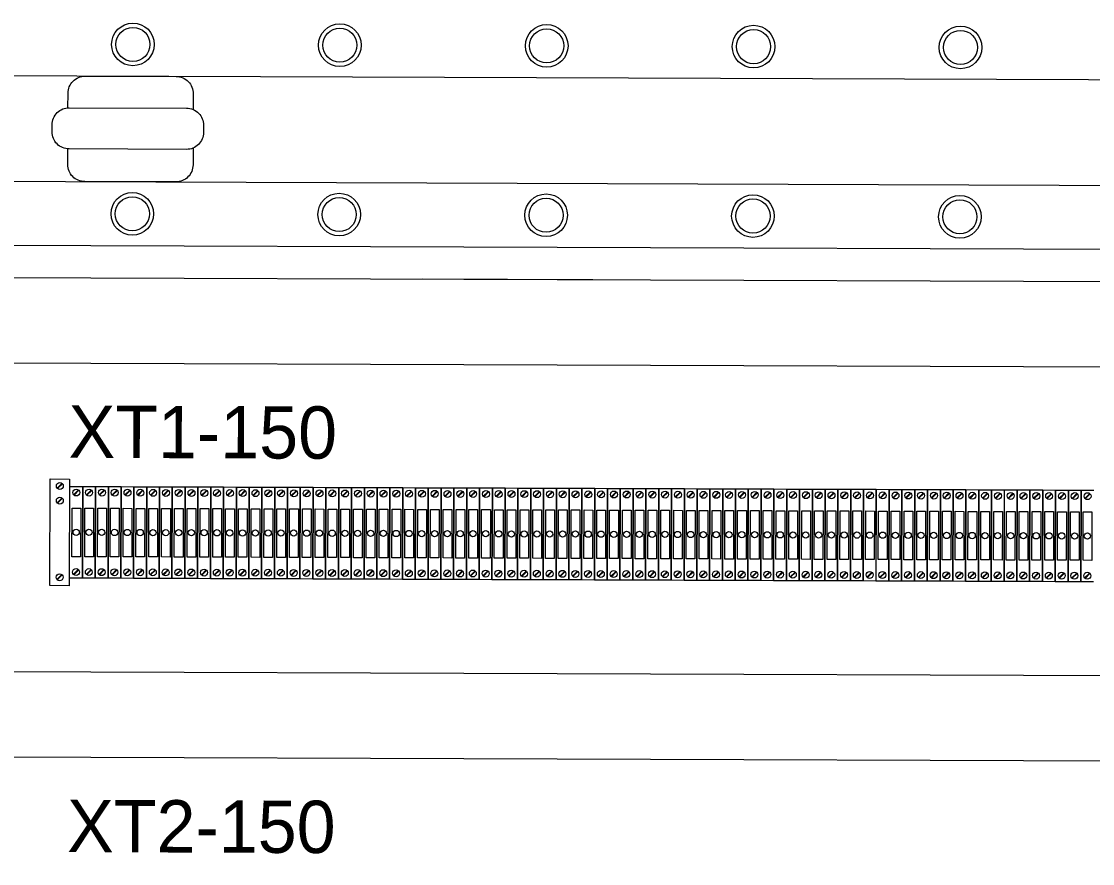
# Model space of a CAD drawing. Header units: millimetres. Extents: x 32721 to 103787, y 57624 to 127312.
# Drawn here: x 37830.2 to 38084, y 64947.2 to 65146.8 of the extents above; entities that cross this region are included whole.
import ezdxf

# ---------------------------------------------------------------- set-up
doc = ezdxf.new("R2010")
doc.units = ezdxf.units.MM
doc.header["$LTSCALE"] = 10
doc.layers.add('1轮廓实线层', color=7, linetype='Continuous', lineweight=18)
doc.layers.add('6文字层', color=3, linetype='Continuous', lineweight=18)
doc.styles.add('样式 1', font='SIMYOU.TTF', dxfattribs={"width": 0.75})

msp = doc.modelspace()

# ---------------------------------------------------------------- linework, layer by layer
at = {"layer": '1轮廓实线层'}
for p, q in [((37769.26, 65093.91), (38438.42, 65091.49)), ((37794.65, 65086.17), (38412.98, 65083.94)), ((37965.64, 65085.56), (37925.21, 65085.7)), ((37814.79, 65065.88), (38392.69, 65063.8)), ((38392.43, 64990.57), (37814.53, 64992.66)), ((38392.36, 64970.36), (37814.45, 64972.44))]:
    msp.add_line(p, q, dxfattribs=at)
at = {"layer": '1轮廓实线层', "lineweight": 13}
for p, q in [((37836.96, 65013.06), (37837.05, 65038.33)), ((37837.05, 65038.33), (37841.6, 65038.31)), ((37838.68, 65036.17), (37839.85, 65037.32)), ((37838.78, 65036.06), (37839.95, 65037.22)), ((37841.6, 65038.31), (37841.5, 65013.04)), ((37841.62, 65014.83), (37841.7, 65036.57)), ((37841.7, 65036.57), (37844.73, 65036.56)), ((37844.73, 65036.56), (37844.65, 65014.82)), ((37844.65, 65014.82), (37844.73, 65036.56)), ((37844.73, 65036.56), (37847.76, 65036.55)), ((37847.76, 65036.55), (37847.68, 65014.81)), ((37847.68, 65014.81), (37847.76, 65036.55)), ((37847.76, 65036.55), (37850.8, 65036.53)), ((37850.8, 65036.53), (37850.72, 65014.8)), ((37850.72, 65014.8), (37850.8, 65036.53)), ((37850.8, 65036.53), (37853.83, 65036.52)), ((37853.83, 65036.52), (37853.75, 65014.79)), ((37853.75, 65014.79), (37853.83, 65036.52)), ((37853.83, 65036.52), (37856.86, 65036.51)), ((37856.86, 65036.51), (37856.78, 65014.78)), ((37856.78, 65014.78), (37856.86, 65036.51)), ((37856.86, 65036.51), (37859.9, 65036.5)), ((37859.9, 65036.5), (37859.82, 65014.77)), ((37859.82, 65014.77), (37859.9, 65036.5)), ((37859.9, 65036.5), (37862.93, 65036.49)), ((37862.93, 65036.49), (37862.85, 65014.76)), ((37862.85, 65014.76), (37862.93, 65036.49)), ((37862.93, 65036.49), (37865.96, 65036.48)), ((37865.96, 65036.48), (37865.88, 65014.75)), ((37865.88, 65014.75), (37865.96, 65036.48)), ((37865.96, 65036.48), (37868.99, 65036.47)), ((37868.99, 65036.47), (37868.92, 65014.74)), ((37868.92, 65014.74), (37869, 65036.47)), ((37869, 65036.47), (37872.03, 65036.46)), ((37872.03, 65036.46), (37871.95, 65014.73)), ((37871.95, 65014.73), (37872.03, 65036.46)), ((37872.03, 65036.46), (37875.06, 65036.45)), ((37875.06, 65036.45), (37874.98, 65014.71)), ((37874.98, 65014.71), (37875.06, 65036.45)), ((37875.06, 65036.45), (37878.09, 65036.44)), ((37878.09, 65036.44), (37878.02, 65014.7)), ((37878.02, 65014.7), (37878.09, 65036.44)), ((37878.09, 65036.44), (37881.13, 65036.43)), ((37881.13, 65036.43), (37881.05, 65014.69)), ((37881.05, 65014.69), (37881.13, 65036.43)), ((37881.13, 65036.43), (37884.16, 65036.41)), ((37884.16, 65036.41), (37884.08, 65014.68)), ((37884.08, 65014.68), (37884.16, 65036.41)), ((37884.16, 65036.41), (37887.19, 65036.4)), ((37887.19, 65036.4), (37887.11, 65014.67)), ((37887.12, 65014.67), (37887.19, 65036.4)), ((37887.19, 65036.4), (37890.23, 65036.39)), ((37842.57, 65034.59), (37843.74, 65035.75)), ((37842.68, 65034.49), (37843.84, 65035.65)), ((37845.61, 65034.58), (37846.77, 65035.74)), ((37845.71, 65034.48), (37846.88, 65035.64)), ((37848.64, 65034.57), (37849.81, 65035.73)), ((37848.74, 65034.47), (37849.91, 65035.63)), ((37851.67, 65034.56), (37852.84, 65035.72)), ((37851.78, 65034.46), (37852.94, 65035.61)), ((37854.71, 65034.55), (37855.87, 65035.71)), ((37854.81, 65034.45), (37855.97, 65035.6)), ((37857.74, 65034.54), (37858.91, 65035.7)), ((37857.84, 65034.44), (37859.01, 65035.59)), ((37860.77, 65034.53), (37861.94, 65035.68)), ((37860.87, 65034.42), (37862.04, 65035.58)), ((37863.81, 65034.52), (37864.97, 65035.67)), ((37863.91, 65034.41), (37865.07, 65035.57)), ((37866.84, 65034.5), (37868.01, 65035.66)), ((37866.94, 65034.4), (37868.11, 65035.56)), ((37869.87, 65034.49), (37871.04, 65035.65)), ((37869.97, 65034.39), (37871.14, 65035.55)), ((37872.91, 65034.48), (37874.07, 65035.64)), ((37873.01, 65034.38), (37874.17, 65035.54)), ((37875.94, 65034.47), (37877.1, 65035.63)), ((37876.04, 65034.37), (37877.21, 65035.53)), ((37878.97, 65034.46), (37880.14, 65035.62)), ((37879.07, 65034.36), (37880.24, 65035.52)), ((37882.01, 65034.45), (37883.17, 65035.61)), ((37882.11, 65034.35), (37883.27, 65035.51)), ((37885.04, 65034.44), (37886.2, 65035.6)), ((37885.14, 65034.34), (37886.31, 65035.49)), ((37888.07, 65034.43), (37889.24, 65035.59)), ((37888.17, 65034.33), (37889.34, 65035.48)), ((37890.23, 65036.39), (37890.15, 65014.66)), ((37890.15, 65014.66), (37890.23, 65036.39)), ((37890.23, 65036.39), (37893.26, 65036.38)), ((37891.1, 65034.42), (37892.27, 65035.57)), ((37891.21, 65034.32), (37892.37, 65035.47)), ((37893.26, 65036.38), (37893.18, 65014.65)), ((37893.18, 65014.65), (37893.26, 65036.38)), ((37893.26, 65036.38), (37896.29, 65036.37)), ((37894.14, 65034.41), (37895.3, 65035.56)), ((37894.24, 65034.3), (37895.41, 65035.46)), ((37896.29, 65036.37), (37896.21, 65014.64)), ((37896.21, 65014.64), (37896.29, 65036.37)), ((37896.29, 65036.37), (37899.33, 65036.36)), ((37897.17, 65034.4), (37898.34, 65035.55)), ((37897.27, 65034.29), (37898.44, 65035.45)), ((37899.33, 65036.36), (37899.25, 65014.63)), ((37899.25, 65014.63), (37899.33, 65036.36)), ((37899.33, 65036.36), (37902.36, 65036.35)), ((37900.2, 65034.38), (37901.37, 65035.54)), ((37900.31, 65034.28), (37901.47, 65035.44)), ((37902.36, 65036.35), (37902.28, 65014.62)), ((37902.28, 65014.62), (37902.36, 65036.35)), ((37902.36, 65036.35), (37905.39, 65036.34)), ((37903.24, 65034.37), (37904.4, 65035.53)), ((37903.34, 65034.27), (37904.5, 65035.43)), ((37905.39, 65036.34), (37905.31, 65014.6)), ((37905.31, 65014.6), (37905.39, 65036.34)), ((37905.39, 65036.34), (37908.43, 65036.33)), ((37906.27, 65034.36), (37907.44, 65035.52)), ((37906.37, 65034.26), (37907.54, 65035.42)), ((37908.43, 65036.33), (37908.35, 65014.59)), ((37908.35, 65014.59), (37908.43, 65036.33)), ((37908.43, 65036.33), (37911.46, 65036.32)), ((37909.3, 65034.35), (37910.47, 65035.51)), ((37909.4, 65034.25), (37910.57, 65035.41)), ((37911.46, 65036.32), (37911.38, 65014.58)), ((37911.38, 65014.58), (37911.46, 65036.32)), ((37911.46, 65036.32), (37914.49, 65036.3)), ((37912.34, 65034.34), (37913.5, 65035.5)), ((37912.44, 65034.24), (37913.6, 65035.4)), ((37914.49, 65036.3), (37914.41, 65014.57)), ((37914.41, 65014.57), (37914.49, 65036.3)), ((37914.49, 65036.3), (37917.52, 65036.29)), ((37915.37, 65034.33), (37916.54, 65035.49)), ((37915.47, 65034.23), (37916.64, 65035.38)), ((37917.52, 65036.29), (37917.45, 65014.56)), ((37917.45, 65014.56), (37917.53, 65036.29)), ((37917.53, 65036.29), (37920.56, 65036.28)), ((37918.4, 65034.32), (37919.57, 65035.48)), ((37918.5, 65034.22), (37919.67, 65035.37)), ((37920.56, 65036.28), (37920.48, 65014.55)), ((37920.48, 65014.55), (37920.56, 65036.28)), ((37920.56, 65036.28), (37923.59, 65036.27)), ((37921.44, 65034.31), (37922.6, 65035.47)), ((37921.54, 65034.21), (37922.7, 65035.36)), ((37923.59, 65036.27), (37923.51, 65014.54)), ((37923.51, 65014.54), (37923.59, 65036.27)), ((37923.59, 65036.27), (37926.62, 65036.26)), ((37924.47, 65034.3), (37925.63, 65035.45)), ((37924.57, 65034.19), (37925.74, 65035.35)), ((37926.62, 65036.26), (37926.55, 65014.53)), ((37926.55, 65014.53), (37926.62, 65036.26)), ((37926.62, 65036.26), (37929.66, 65036.25)), ((37927.5, 65034.29), (37928.67, 65035.44)), ((37927.6, 65034.18), (37928.77, 65035.34)), ((37929.66, 65036.25), (37929.58, 65014.52)), ((37929.58, 65014.52), (37929.66, 65036.25)), ((37929.66, 65036.25), (37932.69, 65036.24)), ((37930.54, 65034.27), (37931.7, 65035.43)), ((37930.64, 65034.17), (37931.8, 65035.33)), ((37932.69, 65036.24), (37932.61, 65014.51)), ((37932.61, 65014.51), (37932.69, 65036.24)), ((37932.69, 65036.24), (37935.72, 65036.23)), ((37933.57, 65034.26), (37934.73, 65035.42)), ((37933.67, 65034.16), (37934.84, 65035.32)), ((37935.72, 65036.23), (37935.64, 65014.5)), ((37935.65, 65014.5), (37935.72, 65036.23)), ((37935.72, 65036.23), (37938.76, 65036.22)), ((37936.6, 65034.25), (37937.77, 65035.41)), ((37936.7, 65034.15), (37937.87, 65035.31)), ((37938.76, 65036.22), (37938.68, 65014.48)), ((37938.68, 65014.48), (37938.76, 65036.22)), ((37938.76, 65036.22), (37941.79, 65036.21)), ((37939.63, 65034.24), (37940.8, 65035.4)), ((37939.74, 65034.14), (37940.9, 65035.3)), ((37941.79, 65036.21), (37941.71, 65014.47)), ((37941.71, 65014.47), (37941.79, 65036.21)), ((37941.79, 65036.21), (37944.82, 65036.2)), ((37942.67, 65034.23), (37943.83, 65035.39)), ((37942.77, 65034.13), (37943.94, 65035.29)), ((37944.82, 65036.2), (37944.74, 65014.46)), ((37944.74, 65014.46), (37944.82, 65036.2)), ((37944.82, 65036.2), (37947.86, 65036.18)), ((37945.7, 65034.22), (37946.87, 65035.38)), ((37945.8, 65034.12), (37946.97, 65035.28)), ((37947.86, 65036.18), (37947.78, 65014.45)), ((37947.78, 65014.45), (37947.86, 65036.18)), ((37947.86, 65036.18), (37950.89, 65036.17)), ((37948.73, 65034.21), (37949.9, 65035.37)), ((37948.84, 65034.11), (37950, 65035.26)), ((37950.89, 65036.17), (37950.81, 65014.44)), ((37950.81, 65014.44), (37950.89, 65036.17)), ((37950.89, 65036.17), (37953.92, 65036.16)), ((37951.77, 65034.2), (37952.93, 65035.36)), ((37951.87, 65034.1), (37953.03, 65035.25)), ((37953.92, 65036.16), (37953.84, 65014.43)), ((37953.84, 65014.43), (37953.92, 65036.16)), ((37953.92, 65036.16), (37956.96, 65036.15)), ((37954.8, 65034.19), (37955.97, 65035.34)), ((37954.9, 65034.09), (37956.07, 65035.24)), ((37956.96, 65036.15), (37956.88, 65014.42)), ((37956.88, 65014.42), (37956.96, 65036.15)), ((37956.96, 65036.15), (37959.99, 65036.14)), ((37957.83, 65034.18), (37959, 65035.33)), ((37957.93, 65034.07), (37959.1, 65035.23)), ((37959.99, 65036.14), (37959.91, 65014.41)), ((37959.91, 65014.41), (37959.99, 65036.14)), ((37959.99, 65036.14), (37963.02, 65036.13)), ((37960.87, 65034.17), (37962.03, 65035.32)), ((37960.97, 65034.06), (37962.13, 65035.22)), ((37963.02, 65036.13), (37962.94, 65014.4)), ((37962.94, 65014.4), (37963.02, 65036.13)), ((37963.02, 65036.13), (37966.05, 65036.12)), ((37963.9, 65034.15), (37965.07, 65035.31)), ((37964, 65034.05), (37965.17, 65035.21)), ((37966.05, 65036.12), (37965.98, 65014.39)), ((37965.98, 65014.39), (37966.06, 65036.12)), ((37966.06, 65036.12), (37969.09, 65036.11)), ((37966.93, 65034.14), (37968.1, 65035.3)), ((37967.03, 65034.04), (37968.2, 65035.2)), ((37969.09, 65036.11), (37969.01, 65014.37)), ((37969.01, 65014.37), (37969.09, 65036.11)), ((37969.09, 65036.11), (37972.12, 65036.1)), ((37969.97, 65034.13), (37971.13, 65035.29)), ((37970.07, 65034.03), (37971.23, 65035.19)), ((37972.12, 65036.1), (37972.04, 65014.36)), ((37972.04, 65014.36), (37972.12, 65036.1)), ((37972.12, 65036.1), (37975.15, 65036.09)), ((37973, 65034.12), (37974.16, 65035.28)), ((37973.1, 65034.02), (37974.27, 65035.18)), ((37975.15, 65036.09), (37975.08, 65014.35)), ((37975.08, 65014.35), (37975.15, 65036.09)), ((37975.15, 65036.09), (37978.19, 65036.07)), ((37976.03, 65034.11), (37977.2, 65035.27)), ((37976.13, 65034.01), (37977.3, 65035.17)), ((37978.19, 65036.07), (37978.11, 65014.34)), ((37978.11, 65014.34), (37978.19, 65036.07)), ((37978.19, 65036.07), (37981.22, 65036.06)), ((37979.07, 65034.1), (37980.23, 65035.26)), ((37979.17, 65034), (37980.33, 65035.15)), ((37981.22, 65036.06), (37981.14, 65014.33)), ((37981.14, 65014.33), (37981.22, 65036.06)), ((37981.22, 65036.06), (37984.25, 65036.05)), ((37982.1, 65034.09), (37983.26, 65035.25)), ((37982.2, 65033.99), (37983.37, 65035.14)), ((37984.25, 65036.05), (37984.17, 65014.32)), ((37984.18, 65014.32), (37984.25, 65036.05)), ((37984.25, 65036.05), (37987.29, 65036.04)), ((37985.13, 65034.08), (37986.3, 65035.24)), ((37985.23, 65033.98), (37986.4, 65035.13)), ((37987.29, 65036.04), (37987.21, 65014.31)), ((37987.21, 65014.31), (37987.29, 65036.04)), ((37987.29, 65036.04), (37990.32, 65036.03)), ((37988.16, 65034.07), (37989.33, 65035.22)), ((37988.27, 65033.96), (37989.43, 65035.12)), ((37990.32, 65036.03), (37990.24, 65014.3)), ((37990.24, 65014.3), (37990.32, 65036.03)), ((37990.32, 65036.03), (37993.35, 65036.02)), ((37991.2, 65034.06), (37992.36, 65035.21)), ((37991.3, 65033.95), (37992.47, 65035.11)), ((37993.35, 65036.02), (37993.27, 65014.29)), ((37993.27, 65014.29), (37993.35, 65036.02)), ((37993.35, 65036.02), (37996.39, 65036.01)), ((37994.23, 65034.05), (37995.4, 65035.2)), ((37994.33, 65033.94), (37995.5, 65035.1)), ((37996.39, 65036.01), (37996.31, 65014.28)), ((37996.31, 65014.28), (37996.39, 65036.01)), ((37996.39, 65036.01), (37999.42, 65036)), ((37997.26, 65034.03), (37998.43, 65035.19)), ((37997.37, 65033.93), (37998.53, 65035.09)), ((37999.42, 65036), (37999.34, 65014.27)), ((37999.34, 65014.27), (37999.42, 65036)), ((37999.42, 65036), (38002.45, 65035.99)), ((38000.3, 65034.02), (38001.46, 65035.18)), ((38000.4, 65033.92), (38001.56, 65035.08)), ((38002.45, 65035.99), (38002.37, 65014.25)), ((38002.37, 65014.25), (38002.45, 65035.99)), ((38002.45, 65035.99), (38005.49, 65035.98)), ((38003.33, 65034.01), (38004.5, 65035.17)), ((38003.43, 65033.91), (38004.6, 65035.07)), ((38005.49, 65035.98), (38005.41, 65014.24)), ((38005.41, 65014.24), (38005.49, 65035.98)), ((38005.49, 65035.98), (38008.52, 65035.97)), ((38006.36, 65034), (38007.53, 65035.16)), ((38006.46, 65033.9), (38007.63, 65035.06)), ((38008.52, 65035.97), (38008.44, 65014.23)), ((38008.44, 65014.23), (38008.52, 65035.97)), ((38008.52, 65035.97), (38011.55, 65035.95)), ((38009.4, 65033.99), (38010.56, 65035.15)), ((38009.5, 65033.89), (38010.66, 65035.05)), ((38011.55, 65035.95), (38011.47, 65014.22)), ((38011.47, 65014.22), (38011.55, 65035.95)), ((38011.55, 65035.95), (38014.58, 65035.94)), ((38012.43, 65033.98), (38013.6, 65035.14)), ((38012.53, 65033.88), (38013.7, 65035.03)), ((38014.58, 65035.94), (38014.51, 65014.21)), ((38014.51, 65014.21), (38014.59, 65035.94)), ((38014.59, 65035.94), (38017.62, 65035.93)), ((38015.46, 65033.97), (38016.63, 65035.13)), ((38015.56, 65033.87), (38016.73, 65035.02)), ((38017.62, 65035.93), (38017.54, 65014.2)), ((38017.54, 65014.2), (38017.62, 65035.93)), ((38017.62, 65035.93), (38020.65, 65035.92)), ((38018.5, 65033.96), (38019.66, 65035.11)), ((38018.6, 65033.86), (38019.76, 65035.01)), ((38020.65, 65035.92), (38020.57, 65014.19)), ((38020.57, 65014.19), (38020.65, 65035.92)), ((38020.65, 65035.92), (38023.68, 65035.91)), ((38021.53, 65033.95), (38022.69, 65035.1)), ((38021.63, 65033.84), (38022.8, 65035)), ((38023.68, 65035.91), (38023.61, 65014.18)), ((38023.61, 65014.18), (38023.68, 65035.91)), ((38023.68, 65035.91), (38026.72, 65035.9)), ((38024.56, 65033.94), (38025.73, 65035.09)), ((38024.66, 65033.83), (38025.83, 65034.99)), ((38026.72, 65035.9), (38026.64, 65014.17)), ((38026.64, 65014.17), (38026.72, 65035.9)), ((38026.72, 65035.9), (38029.75, 65035.89)), ((38027.6, 65033.92), (38028.76, 65035.08)), ((38027.7, 65033.82), (38028.86, 65034.98)), ((38029.75, 65035.89), (38029.67, 65014.16)), ((38029.67, 65014.16), (38029.75, 65035.89)), ((38029.75, 65035.89), (38032.78, 65035.88)), ((38030.63, 65033.91), (38031.79, 65035.07)), ((38030.73, 65033.81), (38031.9, 65034.97)), ((38032.78, 65035.88), (38032.7, 65014.15)), ((38032.71, 65014.15), (38032.78, 65035.88)), ((38032.78, 65035.88), (38035.82, 65035.87)), ((38033.66, 65033.9), (38034.83, 65035.06)), ((38033.76, 65033.8), (38034.93, 65034.96)), ((38035.82, 65035.87), (38035.74, 65014.13)), ((38035.74, 65014.13), (38035.82, 65035.87)), ((38035.82, 65035.87), (38038.85, 65035.86)), ((38036.69, 65033.89), (38037.86, 65035.05)), ((38036.8, 65033.79), (38037.96, 65034.95)), ((38038.85, 65035.86), (38038.77, 65014.12)), ((38038.77, 65014.12), (38038.85, 65035.86)), ((38038.85, 65035.86), (38041.88, 65035.84)), ((38039.73, 65033.88), (38040.89, 65035.04)), ((38039.83, 65033.78), (38041, 65034.94)), ((38041.88, 65035.84), (38041.8, 65014.11)), ((38041.8, 65014.11), (38041.88, 65035.84)), ((38041.88, 65035.84), (38044.92, 65035.83)), ((38042.76, 65033.87), (38043.93, 65035.03)), ((38042.86, 65033.77), (38044.03, 65034.92)), ((38044.92, 65035.83), (38044.84, 65014.1)), ((38044.84, 65014.1), (38044.92, 65035.83)), ((38044.92, 65035.83), (38047.95, 65035.82)), ((38045.79, 65033.86), (38046.96, 65035.02)), ((38045.9, 65033.76), (38047.06, 65034.91)), ((38047.95, 65035.82), (38047.87, 65014.09)), ((38047.87, 65014.09), (38047.95, 65035.82)), ((38047.95, 65035.82), (38050.98, 65035.81)), ((38048.83, 65033.85), (38049.99, 65035.01)), ((38048.93, 65033.75), (38050.09, 65034.9)), ((38050.98, 65035.81), (38050.9, 65014.08)), ((38050.9, 65014.08), (38050.98, 65035.81)), ((38050.98, 65035.81), (38054.02, 65035.8)), ((38051.86, 65033.84), (38053.03, 65034.99)), ((38051.96, 65033.73), (38053.13, 65034.89)), ((38054.02, 65035.8), (38053.94, 65014.07)), ((38053.94, 65014.07), (38054.02, 65035.8)), ((38054.02, 65035.8), (38057.05, 65035.79)), ((38054.89, 65033.83), (38056.06, 65034.98)), ((38055, 65033.72), (38056.16, 65034.88)), ((38057.05, 65035.79), (38056.97, 65014.06)), ((38056.97, 65014.06), (38057.05, 65035.79)), ((38057.05, 65035.79), (38060.08, 65035.78)), ((38057.93, 65033.82), (38059.09, 65034.97)), ((38058.03, 65033.71), (38059.19, 65034.87)), ((38060.08, 65035.78), (38060, 65014.05)), ((38060, 65014.05), (38060.08, 65035.78)), ((38060.08, 65035.78), (38063.11, 65035.77)), ((38060.96, 65033.8), (38062.13, 65034.96)), ((38061.06, 65033.7), (38062.23, 65034.86)), ((38063.11, 65035.77), (38063.04, 65014.04)), ((38063.04, 65014.04), (38063.12, 65035.77)), ((38063.12, 65035.77), (38066.15, 65035.76)), ((38063.99, 65033.79), (38065.16, 65034.95)), ((38064.09, 65033.69), (38065.26, 65034.85)), ((38066.15, 65035.76), (38066.07, 65014.02)), ((38066.07, 65014.02), (38066.15, 65035.76)), ((38066.15, 65035.76), (38069.18, 65035.75)), ((38067.03, 65033.78), (38068.19, 65034.94)), ((38067.13, 65033.68), (38068.29, 65034.84)), ((38069.18, 65035.75), (38069.1, 65014.01)), ((38069.1, 65014.01), (38069.18, 65035.75)), ((38069.18, 65035.75), (38072.21, 65035.74)), ((38070.06, 65033.77), (38071.22, 65034.93)), ((38070.16, 65033.67), (38071.33, 65034.83)), ((38072.21, 65035.74), (38072.14, 65014)), ((38072.14, 65014), (38072.21, 65035.74)), ((38072.21, 65035.74), (38075.25, 65035.72)), ((38073.09, 65033.76), (38074.26, 65034.92)), ((38073.19, 65033.66), (38074.36, 65034.82)), ((38075.25, 65035.72), (38075.17, 65013.99)), ((38075.17, 65013.99), (38075.25, 65035.72)), ((38075.25, 65035.72), (38078.28, 65035.71)), ((38076.13, 65033.75), (38077.29, 65034.91)), ((38076.23, 65033.65), (38077.39, 65034.8)), ((38078.28, 65035.71), (38078.2, 65013.98)), ((38078.2, 65013.98), (38078.28, 65035.71)), ((38078.28, 65035.71), (38081.31, 65035.7)), ((38079.16, 65033.74), (38080.32, 65034.9)), ((38079.26, 65033.64), (38080.43, 65034.79)), ((38081.31, 65035.7), (38081.23, 65013.97)), ((38081.24, 65013.97), (38081.31, 65035.7)), ((38081.31, 65035.7), (38084.35, 65035.69)), ((38082.19, 65033.73), (38083.36, 65034.88)), ((38082.29, 65033.63), (38083.46, 65034.78)), ((37838.67, 65032.69), (37839.83, 65033.85)), ((37838.77, 65032.59), (37839.94, 65033.75)), ((37842.51, 65015.74), (37843.67, 65016.9)), ((37842.61, 65015.64), (37843.77, 65016.8)), ((37845.54, 65015.73), (37846.71, 65016.89)), ((37845.64, 65015.63), (37846.81, 65016.79)), ((37848.57, 65015.72), (37849.74, 65016.88)), ((37848.67, 65015.62), (37849.84, 65016.78)), ((37851.61, 65015.71), (37852.77, 65016.87)), ((37851.71, 65015.61), (37852.87, 65016.77)), ((37854.64, 65015.7), (37855.8, 65016.86)), ((37854.74, 65015.6), (37855.91, 65016.75)), ((37857.67, 65015.69), (37858.84, 65016.85)), ((37857.77, 65015.59), (37858.94, 65016.74)), ((37860.71, 65015.68), (37861.87, 65016.83)), ((37860.81, 65015.58), (37861.97, 65016.73)), ((37863.74, 65015.67), (37864.9, 65016.82)), ((37863.84, 65015.56), (37865.01, 65016.72)), ((37866.77, 65015.66), (37867.94, 65016.81)), ((37866.87, 65015.55), (37868.04, 65016.71)), ((37869.8, 65015.64), (37870.97, 65016.8)), ((37869.91, 65015.54), (37871.07, 65016.7)), ((37872.84, 65015.63), (37874, 65016.79)), ((37872.94, 65015.53), (37874.11, 65016.69)), ((37875.87, 65015.62), (37877.04, 65016.78)), ((37875.97, 65015.52), (37877.14, 65016.68)), ((37878.9, 65015.61), (37880.07, 65016.77)), ((37879.01, 65015.51), (37880.17, 65016.67)), ((37881.94, 65015.6), (37883.1, 65016.76)), ((37882.04, 65015.5), (37883.2, 65016.66)), ((37884.97, 65015.59), (37886.14, 65016.75)), ((37885.07, 65015.49), (37886.24, 65016.65)), ((37888, 65015.58), (37889.17, 65016.74)), ((37888.1, 65015.48), (37889.27, 65016.63)), ((37891.04, 65015.57), (37892.2, 65016.73)), ((37891.14, 65015.47), (37892.3, 65016.62)), ((37894.07, 65015.56), (37895.24, 65016.71)), ((37894.17, 65015.45), (37895.34, 65016.61)), ((37897.1, 65015.55), (37898.27, 65016.7)), ((37897.2, 65015.44), (37898.37, 65016.6)), ((37900.14, 65015.54), (37901.3, 65016.69)), ((37900.24, 65015.43), (37901.4, 65016.59)), ((37903.17, 65015.52), (37904.33, 65016.68)), ((37903.27, 65015.42), (37904.44, 65016.58)), ((37906.2, 65015.51), (37907.37, 65016.67)), ((37906.3, 65015.41), (37907.47, 65016.57)), ((37909.24, 65015.5), (37910.4, 65016.66)), ((37909.34, 65015.4), (37910.5, 65016.56)), ((37912.27, 65015.49), (37913.43, 65016.65)), ((37912.37, 65015.39), (37913.54, 65016.55)), ((37915.3, 65015.48), (37916.47, 65016.64)), ((37915.4, 65015.38), (37916.57, 65016.54)), ((37918.33, 65015.47), (37919.5, 65016.63)), ((37918.44, 65015.37), (37919.6, 65016.52)), ((37921.37, 65015.46), (37922.53, 65016.62)), ((37921.47, 65015.36), (37922.64, 65016.51)), ((37924.4, 65015.45), (37925.57, 65016.61)), ((37924.5, 65015.35), (37925.67, 65016.5)), ((37927.43, 65015.44), (37928.6, 65016.59)), ((37927.54, 65015.33), (37928.7, 65016.49)), ((37930.47, 65015.43), (37931.63, 65016.58)), ((37930.57, 65015.32), (37931.73, 65016.48)), ((37933.5, 65015.41), (37934.67, 65016.57)), ((37933.6, 65015.31), (37934.77, 65016.47)), ((37936.53, 65015.4), (37937.7, 65016.56)), ((37936.64, 65015.3), (37937.8, 65016.46)), ((37939.57, 65015.39), (37940.73, 65016.55)), ((37939.67, 65015.29), (37940.83, 65016.45)), ((37942.6, 65015.38), (37943.77, 65016.54)), ((37942.7, 65015.28), (37943.87, 65016.44)), ((37945.63, 65015.37), (37946.8, 65016.53)), ((37945.73, 65015.27), (37946.9, 65016.43)), ((37948.67, 65015.36), (37949.83, 65016.52)), ((37948.77, 65015.26), (37949.93, 65016.42)), ((37951.7, 65015.35), (37952.86, 65016.51)), ((37951.8, 65015.25), (37952.97, 65016.4)), ((37954.73, 65015.34), (37955.9, 65016.5)), ((37954.83, 65015.24), (37956, 65016.39)), ((37957.77, 65015.33), (37958.93, 65016.48)), ((37957.87, 65015.23), (37959.03, 65016.38)), ((37960.8, 65015.32), (37961.96, 65016.47)), ((37960.9, 65015.21), (37962.07, 65016.37)), ((37963.83, 65015.31), (37965, 65016.46)), ((37963.93, 65015.2), (37965.1, 65016.36)), ((37966.86, 65015.29), (37968.03, 65016.45)), ((37966.97, 65015.19), (37968.13, 65016.35)), ((37969.9, 65015.28), (37971.06, 65016.44)), ((37970, 65015.18), (37971.17, 65016.34)), ((37972.93, 65015.27), (37974.1, 65016.43)), ((37973.03, 65015.17), (37974.2, 65016.33)), ((37975.96, 65015.26), (37977.13, 65016.42)), ((37976.07, 65015.16), (37977.23, 65016.32)), ((37979, 65015.25), (37980.16, 65016.41)), ((37979.1, 65015.15), (37980.26, 65016.31)), ((37982.03, 65015.24), (37983.2, 65016.4)), ((37982.13, 65015.14), (37983.3, 65016.29)), ((37985.06, 65015.23), (37986.23, 65016.39)), ((37985.17, 65015.13), (37986.33, 65016.28)), ((37988.1, 65015.22), (37989.26, 65016.38)), ((37988.2, 65015.12), (37989.36, 65016.27)), ((37991.13, 65015.21), (37992.3, 65016.36)), ((37991.23, 65015.1), (37992.4, 65016.26)), ((37994.16, 65015.2), (37995.33, 65016.35)), ((37994.26, 65015.09), (37995.43, 65016.25)), ((37997.2, 65015.18), (37998.36, 65016.34)), ((37997.3, 65015.08), (37998.46, 65016.24)), ((38000.23, 65015.17), (38001.39, 65016.33)), ((38000.33, 65015.07), (38001.5, 65016.23)), ((38003.26, 65015.16), (38004.43, 65016.32)), ((38003.36, 65015.06), (38004.53, 65016.22)), ((38006.3, 65015.15), (38007.46, 65016.31)), ((38006.4, 65015.05), (38007.56, 65016.21)), ((38009.33, 65015.14), (38010.49, 65016.3)), ((38009.43, 65015.04), (38010.6, 65016.2)), ((38012.36, 65015.13), (38013.53, 65016.29)), ((38012.46, 65015.03), (38013.63, 65016.19)), ((38015.39, 65015.12), (38016.56, 65016.28)), ((38015.5, 65015.02), (38016.66, 65016.17)), ((38018.43, 65015.11), (38019.59, 65016.27)), ((38018.53, 65015.01), (38019.7, 65016.16)), ((38021.46, 65015.1), (38022.63, 65016.25)), ((38021.56, 65015), (38022.73, 65016.15)), ((38024.49, 65015.09), (38025.66, 65016.24)), ((38024.6, 65014.98), (38025.76, 65016.14)), ((38027.53, 65015.08), (38028.69, 65016.23)), ((38027.63, 65014.97), (38028.79, 65016.13)), ((38030.56, 65015.06), (38031.73, 65016.22)), ((38030.66, 65014.96), (38031.83, 65016.12)), ((38033.59, 65015.05), (38034.76, 65016.21)), ((38033.7, 65014.95), (38034.86, 65016.11)), ((38036.63, 65015.04), (38037.79, 65016.2)), ((38036.73, 65014.94), (38037.89, 65016.1)), ((38039.66, 65015.03), (38040.83, 65016.19)), ((38042.69, 65015.02), (38043.86, 65016.18)), ((38045.73, 65015.01), (38046.89, 65016.17)), ((38048.76, 65015), (38049.92, 65016.16)), ((38051.79, 65014.99), (38052.96, 65016.15)), ((38054.83, 65014.98), (38055.99, 65016.13)), ((38057.86, 65014.97), (38059.02, 65016.12)), ((38060.89, 65014.95), (38062.06, 65016.11)), ((38063.92, 65014.94), (38065.09, 65016.1)), ((37838.6, 65014.53), (37839.77, 65015.68)), ((37838.7, 65014.42), (37839.87, 65015.58)), ((37844.65, 65014.82), (37841.62, 65014.83)), ((37847.68, 65014.81), (37844.65, 65014.82)), ((37850.72, 65014.8), (37847.68, 65014.81)), ((37853.75, 65014.79), (37850.72, 65014.8)), ((37856.78, 65014.78), (37853.75, 65014.79)), ((37859.82, 65014.77), (37856.78, 65014.78)), ((37862.85, 65014.76), (37859.82, 65014.77)), ((37865.88, 65014.75), (37862.85, 65014.76)), ((37868.92, 65014.74), (37865.88, 65014.75)), ((37871.95, 65014.73), (37868.92, 65014.74)), ((37874.98, 65014.71), (37871.95, 65014.73)), ((37878.02, 65014.7), (37874.98, 65014.71)), ((37881.05, 65014.69), (37878.02, 65014.7)), ((37884.08, 65014.68), (37881.05, 65014.69)), ((37887.11, 65014.67), (37884.08, 65014.68)), ((37890.15, 65014.66), (37887.12, 65014.67)), ((37893.18, 65014.65), (37890.15, 65014.66)), ((37896.21, 65014.64), (37893.18, 65014.65)), ((37899.25, 65014.63), (37896.21, 65014.64)), ((37902.28, 65014.62), (37899.25, 65014.63)), ((37905.31, 65014.6), (37902.28, 65014.62)), ((37908.35, 65014.59), (37905.31, 65014.6)), ((37911.38, 65014.58), (37908.35, 65014.59)), ((37914.41, 65014.57), (37911.38, 65014.58)), ((37917.45, 65014.56), (37914.41, 65014.57)), ((37920.48, 65014.55), (37917.45, 65014.56)), ((37923.51, 65014.54), (37920.48, 65014.55)), ((37926.55, 65014.53), (37923.51, 65014.54)), ((37929.58, 65014.52), (37926.55, 65014.53)), ((37932.61, 65014.51), (37929.58, 65014.52)), ((37935.64, 65014.5), (37932.61, 65014.51)), ((37938.68, 65014.48), (37935.65, 65014.5)), ((37941.71, 65014.47), (37938.68, 65014.48)), ((37944.74, 65014.46), (37941.71, 65014.47)), ((37947.78, 65014.45), (37944.74, 65014.46)), ((37950.81, 65014.44), (37947.78, 65014.45)), ((37953.84, 65014.43), (37950.81, 65014.44)), ((37956.88, 65014.42), (37953.84, 65014.43)), ((37959.91, 65014.41), (37956.88, 65014.42)), ((37962.94, 65014.4), (37959.91, 65014.41)), ((37965.98, 65014.39), (37962.94, 65014.4)), ((37969.01, 65014.37), (37965.98, 65014.39)), ((37972.04, 65014.36), (37969.01, 65014.37)), ((37975.08, 65014.35), (37972.04, 65014.36)), ((37978.11, 65014.34), (37975.08, 65014.35)), ((37981.14, 65014.33), (37978.11, 65014.34)), ((37984.17, 65014.32), (37981.14, 65014.33)), ((37987.21, 65014.31), (37984.18, 65014.32)), ((37990.24, 65014.3), (37987.21, 65014.31)), ((37993.27, 65014.29), (37990.24, 65014.3)), ((37996.31, 65014.28), (37993.27, 65014.29)), ((37999.34, 65014.27), (37996.31, 65014.28)), ((38002.37, 65014.25), (37999.34, 65014.27)), ((38005.41, 65014.24), (38002.37, 65014.25)), ((38008.44, 65014.23), (38005.41, 65014.24)), ((38011.47, 65014.22), (38008.44, 65014.23)), ((38014.51, 65014.21), (38011.47, 65014.22)), ((38017.54, 65014.2), (38014.51, 65014.21)), ((38020.57, 65014.19), (38017.54, 65014.2)), ((38023.61, 65014.18), (38020.57, 65014.19)), ((38026.64, 65014.17), (38023.61, 65014.18)), ((38029.67, 65014.16), (38026.64, 65014.17)), ((38032.7, 65014.15), (38029.67, 65014.16)), ((38035.74, 65014.13), (38032.71, 65014.15)), ((38038.77, 65014.12), (38035.74, 65014.13)), ((38041.8, 65014.11), (38038.77, 65014.12)), ((38039.76, 65014.93), (38040.93, 65016.09)), ((38044.84, 65014.1), (38041.8, 65014.11)), ((38042.79, 65014.92), (38043.96, 65016.08)), ((38047.87, 65014.09), (38044.84, 65014.1)), ((38045.83, 65014.91), (38046.99, 65016.06)), ((38050.9, 65014.08), (38047.87, 65014.09)), ((38048.86, 65014.9), (38050.03, 65016.05)), ((38053.94, 65014.07), (38050.9, 65014.08)), ((38051.89, 65014.89), (38053.06, 65016.04)), ((38056.97, 65014.06), (38053.94, 65014.07)), ((38054.93, 65014.87), (38056.09, 65016.03)), ((38060, 65014.05), (38056.97, 65014.06)), ((38057.96, 65014.86), (38059.13, 65016.02)), ((38063.04, 65014.04), (38060, 65014.05)), ((38060.99, 65014.85), (38062.16, 65016.01)), ((38066.07, 65014.02), (38063.04, 65014.04)), ((38064.03, 65014.84), (38065.19, 65016)), ((38069.1, 65014.01), (38066.07, 65014.02)), ((38066.96, 65014.93), (38068.12, 65016.09)), ((38067.06, 65014.83), (38068.23, 65015.99)), ((38072.14, 65014), (38069.1, 65014.01)), ((38069.99, 65014.92), (38071.16, 65016.08)), ((38070.09, 65014.82), (38071.26, 65015.98)), ((38075.17, 65013.99), (38072.14, 65014)), ((38073.02, 65014.91), (38074.19, 65016.07)), ((38073.13, 65014.81), (38074.29, 65015.97)), ((38078.2, 65013.98), (38075.17, 65013.99)), ((38076.06, 65014.9), (38077.22, 65016.06)), ((38076.16, 65014.8), (38077.32, 65015.96)), ((38081.23, 65013.97), (38078.2, 65013.98)), ((38079.09, 65014.89), (38080.26, 65016.05)), ((38079.19, 65014.79), (38080.36, 65015.94)), ((38084.27, 65013.96), (38081.24, 65013.97)), ((38082.12, 65014.88), (38083.29, 65016.04)), ((38082.23, 65014.78), (38083.39, 65015.93)), ((37841.5, 65013.04), (37836.96, 65013.06))]:
    msp.add_line(p, q, dxfattribs=at)
at = {"layer": '1轮廓实线层'}
for points in [[(38453.49, 65131.57), (37756.02, 65134.09, -0.414214), (37750.99, 65139.16), (37752.41, 65533.38, -0.414214), (37757.48, 65538.42)], [(37841.23, 65126.3), (37841.24, 65129.74, -0.414214), (37845.3, 65133.77), (37866.9, 65133.69, -0.414214), (37870.92, 65129.63), (37870.91, 65125.89)], [(37870.88, 65116.74), (37870.86, 65112.74, -0.414214), (37866.81, 65108.72), (37845.21, 65108.79, -0.414214), (37841.18, 65112.85), (37841.19, 65116.54)], [(37754.01, 64856.42, -0.414214), (37749.98, 64860.47), (37750.86, 65105.09, -0.414214), (37754.92, 65109.12), (38161.73, 65107.65)]]:
    msp.add_lwpolyline(points, format="xyb", dxfattribs=at)
msp.add_lwpolyline([(37837.48, 65122.28, -0.414214), (37841.54, 65126.31), (37869.34, 65126.21, -0.414214), (37873.37, 65122.15), (37873.36, 65120.46, -0.414214), (37869.3, 65116.43), (37841.5, 65116.53, -0.414214), (37837.47, 65120.59)], format="xyb", close=True, dxfattribs=at)
at = {"layer": '1轮廓实线层', "lineweight": 13}
for points in [[(37842.2, 65031.43), (37844.26, 65031.42), (37844.22, 65019.92), (37842.16, 65019.92)], [(37845.23, 65031.41), (37847.3, 65031.41), (37847.26, 65019.91), (37845.19, 65019.91)], [(37848.27, 65031.4), (37850.33, 65031.4), (37850.29, 65019.89), (37848.23, 65019.9)], [(37851.3, 65031.39), (37853.36, 65031.39), (37853.32, 65019.88), (37851.26, 65019.89)], [(37854.33, 65031.38), (37856.4, 65031.37), (37856.35, 65019.87), (37854.29, 65019.88)], [(37857.37, 65031.37), (37859.43, 65031.36), (37859.39, 65019.86), (37857.33, 65019.87)], [(37860.4, 65031.36), (37862.46, 65031.35), (37862.42, 65019.85), (37860.36, 65019.86)], [(37863.43, 65031.35), (37865.5, 65031.34), (37865.45, 65019.84), (37863.39, 65019.85)], [(37866.47, 65031.34), (37868.53, 65031.33), (37868.49, 65019.83), (37866.42, 65019.84)], [(37869.5, 65031.33), (37871.56, 65031.32), (37871.52, 65019.82), (37869.46, 65019.83)], [(37872.53, 65031.32), (37874.59, 65031.31), (37874.55, 65019.81), (37872.49, 65019.81)], [(37875.57, 65031.31), (37877.63, 65031.3), (37877.59, 65019.8), (37875.52, 65019.8)], [(37878.6, 65031.29), (37880.66, 65031.29), (37880.62, 65019.79), (37878.56, 65019.79)], [(37881.63, 65031.28), (37883.69, 65031.28), (37883.65, 65019.77), (37881.59, 65019.78)], [(37884.67, 65031.27), (37886.73, 65031.26), (37886.69, 65019.76), (37884.62, 65019.77)], [(37887.7, 65031.26), (37889.76, 65031.25), (37889.72, 65019.75), (37887.66, 65019.76)], [(37890.73, 65031.25), (37892.79, 65031.24), (37892.75, 65019.74), (37890.69, 65019.75)], [(37893.76, 65031.24), (37895.83, 65031.23), (37895.79, 65019.73), (37893.72, 65019.74)], [(37896.8, 65031.23), (37898.86, 65031.22), (37898.82, 65019.72), (37896.76, 65019.73)], [(37899.83, 65031.22), (37901.89, 65031.21), (37901.85, 65019.71), (37899.79, 65019.72)], [(37902.86, 65031.21), (37904.93, 65031.2), (37904.88, 65019.7), (37902.82, 65019.7)], [(37905.9, 65031.2), (37907.96, 65031.19), (37907.92, 65019.69), (37905.86, 65019.69)], [(37908.93, 65031.18), (37910.99, 65031.18), (37910.95, 65019.68), (37908.89, 65019.68)], [(37911.96, 65031.17), (37914.03, 65031.17), (37913.98, 65019.66), (37911.92, 65019.67)], [(37915, 65031.16), (37917.06, 65031.16), (37917.02, 65019.65), (37914.96, 65019.66)], [(37918.03, 65031.15), (37920.09, 65031.14), (37920.05, 65019.64), (37917.99, 65019.65)], [(37921.06, 65031.14), (37923.13, 65031.13), (37923.08, 65019.63), (37921.02, 65019.64)], [(37924.1, 65031.13), (37926.16, 65031.12), (37926.12, 65019.62), (37924.05, 65019.63)], [(37927.13, 65031.12), (37929.19, 65031.11), (37929.15, 65019.61), (37927.09, 65019.62)], [(37930.16, 65031.11), (37932.22, 65031.1), (37932.18, 65019.6), (37930.12, 65019.61)], [(37933.2, 65031.1), (37935.26, 65031.09), (37935.22, 65019.59), (37933.15, 65019.6)], [(37936.23, 65031.09), (37938.29, 65031.08), (37938.25, 65019.58), (37936.19, 65019.58)], [(37939.26, 65031.08), (37941.32, 65031.07), (37941.28, 65019.57), (37939.22, 65019.57)], [(37942.29, 65031.06), (37944.36, 65031.06), (37944.32, 65019.56), (37942.25, 65019.56)], [(37945.33, 65031.05), (37947.39, 65031.05), (37947.35, 65019.54), (37945.29, 65019.55)], [(37948.36, 65031.04), (37950.42, 65031.03), (37950.38, 65019.53), (37948.32, 65019.54)], [(37951.39, 65031.03), (37953.46, 65031.02), (37953.41, 65019.52), (37951.35, 65019.53)], [(37954.43, 65031.02), (37956.49, 65031.01), (37956.45, 65019.51), (37954.39, 65019.52)], [(37957.46, 65031.01), (37959.52, 65031), (37959.48, 65019.5), (37957.42, 65019.51)], [(37960.49, 65031), (37962.56, 65030.99), (37962.51, 65019.49), (37960.45, 65019.5)], [(37963.53, 65030.99), (37965.59, 65030.98), (37965.55, 65019.48), (37963.49, 65019.49)], [(37966.56, 65030.98), (37968.62, 65030.97), (37968.58, 65019.47), (37966.52, 65019.47)], [(37969.59, 65030.97), (37971.66, 65030.96), (37971.61, 65019.46), (37969.55, 65019.46)], [(37972.63, 65030.95), (37974.69, 65030.95), (37974.65, 65019.45), (37972.58, 65019.45)], [(37975.66, 65030.94), (37977.72, 65030.94), (37977.68, 65019.43), (37975.62, 65019.44)], [(37978.69, 65030.93), (37980.75, 65030.93), (37980.71, 65019.42), (37978.65, 65019.43)], [(37981.73, 65030.92), (37983.79, 65030.91), (37983.75, 65019.41), (37981.68, 65019.42)], [(37984.76, 65030.91), (37986.82, 65030.9), (37986.78, 65019.4), (37984.72, 65019.41)], [(37987.79, 65030.9), (37989.85, 65030.89), (37989.81, 65019.39), (37987.75, 65019.4)], [(37990.82, 65030.89), (37992.89, 65030.88), (37992.85, 65019.38), (37990.78, 65019.39)], [(37993.86, 65030.88), (37995.92, 65030.87), (37995.88, 65019.37), (37993.82, 65019.38)], [(37996.89, 65030.87), (37998.95, 65030.86), (37998.91, 65019.36), (37996.85, 65019.37)], [(37999.92, 65030.86), (38001.99, 65030.85), (38001.94, 65019.35), (37999.88, 65019.35)], [(38002.96, 65030.85), (38005.02, 65030.84), (38004.98, 65019.34), (38002.92, 65019.34)], [(38005.99, 65030.83), (38008.05, 65030.83), (38008.01, 65019.33), (38005.95, 65019.33)], [(38009.02, 65030.82), (38011.09, 65030.82), (38011.04, 65019.31), (38008.98, 65019.32)], [(38012.06, 65030.81), (38014.12, 65030.81), (38014.08, 65019.3), (38012.02, 65019.31)], [(38015.09, 65030.8), (38017.15, 65030.79), (38017.11, 65019.29), (38015.05, 65019.3)], [(38018.12, 65030.79), (38020.19, 65030.78), (38020.14, 65019.28), (38018.08, 65019.29)], [(38021.16, 65030.78), (38023.22, 65030.77), (38023.18, 65019.27), (38021.11, 65019.28)], [(38024.19, 65030.77), (38026.25, 65030.76), (38026.21, 65019.26), (38024.15, 65019.27)], [(38027.22, 65030.76), (38029.28, 65030.75), (38029.24, 65019.25), (38027.18, 65019.26)], [(38030.26, 65030.75), (38032.32, 65030.74), (38032.28, 65019.24), (38030.21, 65019.25)], [(38033.29, 65030.74), (38035.35, 65030.73), (38035.31, 65019.23), (38033.25, 65019.23)], [(38036.32, 65030.72), (38038.38, 65030.72), (38038.34, 65019.22), (38036.28, 65019.22)], [(38039.35, 65030.71), (38041.42, 65030.71), (38041.38, 65019.2), (38039.31, 65019.21)], [(38042.39, 65030.7), (38044.45, 65030.7), (38044.41, 65019.19), (38042.35, 65019.2)], [(38045.42, 65030.69), (38047.48, 65030.68), (38047.44, 65019.18), (38045.38, 65019.19)], [(38048.45, 65030.68), (38050.52, 65030.67), (38050.47, 65019.17), (38048.41, 65019.18)], [(38051.49, 65030.67), (38053.55, 65030.66), (38053.51, 65019.16), (38051.45, 65019.17)], [(38054.52, 65030.66), (38056.58, 65030.65), (38056.54, 65019.15), (38054.48, 65019.16)], [(38057.55, 65030.65), (38059.62, 65030.64), (38059.57, 65019.14), (38057.51, 65019.15)], [(38060.59, 65030.64), (38062.65, 65030.63), (38062.61, 65019.13), (38060.55, 65019.14)], [(38063.62, 65030.63), (38065.68, 65030.62), (38065.64, 65019.12), (38063.58, 65019.12)], [(38066.65, 65030.62), (38068.72, 65030.61), (38068.67, 65019.11), (38066.61, 65019.11)], [(38069.69, 65030.6), (38071.75, 65030.6), (38071.71, 65019.1), (38069.64, 65019.1)], [(38072.72, 65030.59), (38074.78, 65030.59), (38074.74, 65019.08), (38072.68, 65019.09)], [(38075.75, 65030.58), (38077.81, 65030.58), (38077.77, 65019.07), (38075.71, 65019.08)], [(38078.79, 65030.57), (38080.85, 65030.56), (38080.81, 65019.06), (38078.74, 65019.07)], [(38081.82, 65030.56), (38083.88, 65030.55), (38083.84, 65019.05), (38081.78, 65019.06)]]:
    msp.add_lwpolyline(points, close=True, dxfattribs=at)
at = {"layer": '1轮廓实线层'}
for centre, radius in [((37856.63, 65141.31), 5.05), ((37905.65, 65141.13), 5.05), ((37954.67, 65140.96), 5.05), ((38003.7, 65140.78), 5.05), ((38052.72, 65140.6), 5.05), ((37856.63, 65141.31), 4.04), ((37905.65, 65141.13), 4.04), ((37954.67, 65140.96), 4.04), ((38003.7, 65140.78), 4.04), ((38052.72, 65140.6), 4.04), ((37856.48, 65101.17), 5.05), ((37856.48, 65101.17), 4.04), ((37905.51, 65100.99), 5.05), ((37905.51, 65100.99), 4.04), ((37954.53, 65100.82), 5.05), ((38003.55, 65100.64), 5.05), ((38052.58, 65100.46), 5.05), ((37954.53, 65100.82), 4.04), ((38003.55, 65100.64), 4.04), ((38052.58, 65100.46), 4.04)]:
    msp.add_circle(centre, radius, dxfattribs=at)
at = {"layer": '1轮廓实线层', "lineweight": 13}
for centre, radius in [((37839.31, 65036.69), 0.821), ((37839.3, 65033.22), 0.821), ((37843.21, 65035.12), 0.821), ((37846.24, 65035.11), 0.821), ((37849.27, 65035.1), 0.821), ((37852.31, 65035.09), 0.821), ((37855.34, 65035.08), 0.821), ((37858.37, 65035.07), 0.821), ((37861.41, 65035.05), 0.821), ((37864.44, 65035.04), 0.821), ((37867.47, 65035.03), 0.821), ((37870.51, 65035.02), 0.821), ((37873.54, 65035.01), 0.821), ((37876.57, 65035), 0.821), ((37879.61, 65034.99), 0.821), ((37882.64, 65034.98), 0.821), ((37885.67, 65034.97), 0.821), ((37888.7, 65034.96), 0.821), ((37891.74, 65034.95), 0.821), ((37894.77, 65034.93), 0.821), ((37897.8, 65034.92), 0.821), ((37900.84, 65034.91), 0.821), ((37903.87, 65034.9), 0.821), ((37906.9, 65034.89), 0.821), ((37909.94, 65034.88), 0.821), ((37912.97, 65034.87), 0.821), ((37916, 65034.86), 0.821), ((37919.04, 65034.85), 0.821), ((37922.07, 65034.84), 0.821), ((37925.1, 65034.82), 0.821), ((37928.14, 65034.81), 0.821), ((37931.17, 65034.8), 0.821), ((37934.2, 65034.79), 0.821), ((37937.24, 65034.78), 0.821), ((37940.27, 65034.77), 0.821), ((37943.3, 65034.76), 0.821), ((37946.33, 65034.75), 0.821), ((37949.37, 65034.74), 0.821), ((37952.4, 65034.73), 0.821), ((37955.43, 65034.72), 0.821), ((37958.47, 65034.7), 0.821), ((37961.5, 65034.69), 0.821), ((37964.53, 65034.68), 0.821), ((37967.57, 65034.67), 0.821), ((37970.6, 65034.66), 0.821), ((37973.63, 65034.65), 0.821), ((37976.67, 65034.64), 0.821), ((37979.7, 65034.63), 0.821), ((37982.73, 65034.62), 0.821), ((37985.77, 65034.61), 0.821), ((37988.8, 65034.59), 0.821), ((37991.83, 65034.58), 0.821), ((37994.86, 65034.57), 0.821), ((37997.9, 65034.56), 0.821), ((38000.93, 65034.55), 0.821), ((38003.96, 65034.54), 0.821), ((38007, 65034.53), 0.821), ((38010.03, 65034.52), 0.821), ((38013.06, 65034.51), 0.821), ((38016.1, 65034.5), 0.821), ((38019.13, 65034.49), 0.821), ((38022.16, 65034.47), 0.821), ((38025.2, 65034.46), 0.821), ((38028.23, 65034.45), 0.821), ((38031.26, 65034.44), 0.821), ((38034.3, 65034.43), 0.821), ((38037.33, 65034.42), 0.821), ((38040.36, 65034.41), 0.821), ((38043.39, 65034.4), 0.821), ((38046.43, 65034.39), 0.821), ((38049.46, 65034.38), 0.821), ((38052.49, 65034.36), 0.821), ((38055.53, 65034.35), 0.821), ((38058.56, 65034.34), 0.821), ((38061.59, 65034.33), 0.821), ((38064.63, 65034.32), 0.821), ((38067.66, 65034.31), 0.821), ((38070.69, 65034.3), 0.821), ((38073.73, 65034.29), 0.821), ((38076.76, 65034.28), 0.821), ((38079.79, 65034.27), 0.821), ((38082.83, 65034.26), 0.821), ((37843.17, 65025.7), 0.742), ((37846.21, 65025.68), 0.742), ((37849.24, 65025.67), 0.742), ((37852.27, 65025.66), 0.742), ((37855.31, 65025.65), 0.742), ((37858.34, 65025.64), 0.742), ((37861.37, 65025.63), 0.742), ((37864.41, 65025.62), 0.742), ((37867.44, 65025.61), 0.742), ((37870.47, 65025.6), 0.742), ((37873.51, 65025.59), 0.742), ((37876.54, 65025.58), 0.742), ((37879.57, 65025.56), 0.742), ((37882.6, 65025.55), 0.742), ((37885.64, 65025.54), 0.742), ((37888.67, 65025.53), 0.742), ((37891.7, 65025.52), 0.742), ((37894.74, 65025.51), 0.742), ((37897.77, 65025.5), 0.742), ((37900.8, 65025.49), 0.742), ((37903.84, 65025.48), 0.742), ((37906.87, 65025.47), 0.742), ((37909.9, 65025.45), 0.742), ((37912.94, 65025.44), 0.742), ((37915.97, 65025.43), 0.742), ((37919, 65025.42), 0.742), ((37922.04, 65025.41), 0.742), ((37925.07, 65025.4), 0.742), ((37928.1, 65025.39), 0.742), ((37931.13, 65025.38), 0.742), ((37934.17, 65025.37), 0.742), ((37937.2, 65025.36), 0.742), ((37940.23, 65025.35), 0.742), ((37943.27, 65025.33), 0.742), ((37946.3, 65025.32), 0.742), ((37949.33, 65025.31), 0.742), ((37952.37, 65025.3), 0.742), ((37955.4, 65025.29), 0.742), ((37958.43, 65025.28), 0.742), ((37961.47, 65025.27), 0.742), ((37964.5, 65025.26), 0.742), ((37967.53, 65025.25), 0.742), ((37970.57, 65025.24), 0.742), ((37973.6, 65025.22), 0.742), ((37976.63, 65025.21), 0.742), ((37979.66, 65025.2), 0.742), ((37982.7, 65025.19), 0.742), ((37985.73, 65025.18), 0.742), ((37988.76, 65025.17), 0.742), ((37991.8, 65025.16), 0.742), ((37994.83, 65025.15), 0.742), ((37997.86, 65025.14), 0.742), ((38000.9, 65025.13), 0.742), ((38003.93, 65025.12), 0.742), ((38006.96, 65025.1), 0.742), ((38010, 65025.09), 0.742), ((38013.03, 65025.08), 0.742), ((38016.06, 65025.07), 0.742), ((38019.1, 65025.06), 0.742), ((38022.13, 65025.05), 0.742), ((38025.16, 65025.04), 0.742), ((38028.19, 65025.03), 0.742), ((38031.23, 65025.02), 0.742), ((38034.26, 65025.01), 0.742), ((38037.29, 65024.99), 0.742), ((38040.33, 65024.98), 0.742), ((38043.36, 65024.97), 0.742), ((38046.39, 65024.96), 0.742), ((38049.43, 65024.95), 0.742), ((38052.46, 65024.94), 0.742), ((38055.49, 65024.93), 0.742), ((38058.53, 65024.92), 0.742), ((38061.56, 65024.91), 0.742), ((38064.59, 65024.9), 0.742), ((38067.63, 65024.89), 0.742), ((38070.66, 65024.87), 0.742), ((38073.69, 65024.86), 0.742), ((38076.72, 65024.85), 0.742), ((38079.76, 65024.84), 0.742), ((38082.79, 65024.83), 0.742), ((37843.14, 65016.27), 0.821), ((37846.17, 65016.26), 0.821), ((37849.21, 65016.25), 0.821), ((37852.24, 65016.24), 0.821), ((37855.27, 65016.23), 0.821), ((37858.31, 65016.22), 0.821), ((37861.34, 65016.21), 0.821), ((37864.37, 65016.19), 0.821), ((37867.41, 65016.18), 0.821), ((37870.44, 65016.17), 0.821), ((37873.47, 65016.16), 0.821), ((37876.5, 65016.15), 0.821), ((37879.54, 65016.14), 0.821), ((37882.57, 65016.13), 0.821), ((37885.6, 65016.12), 0.821), ((37888.64, 65016.11), 0.821), ((37891.67, 65016.1), 0.821), ((37894.7, 65016.08), 0.821), ((37897.74, 65016.07), 0.821), ((37900.77, 65016.06), 0.821), ((37903.8, 65016.05), 0.821), ((37906.84, 65016.04), 0.821), ((37909.87, 65016.03), 0.821), ((37912.9, 65016.02), 0.821), ((37915.94, 65016.01), 0.821), ((37918.97, 65016), 0.821), ((37922, 65015.99), 0.821), ((37925.03, 65015.98), 0.821), ((37928.07, 65015.96), 0.821), ((37931.1, 65015.95), 0.821), ((37934.13, 65015.94), 0.821), ((37937.17, 65015.93), 0.821), ((37940.2, 65015.92), 0.821), ((37943.23, 65015.91), 0.821), ((37946.27, 65015.9), 0.821), ((37949.3, 65015.89), 0.821), ((37952.33, 65015.88), 0.821), ((37955.37, 65015.87), 0.821), ((37958.4, 65015.85), 0.821), ((37961.43, 65015.84), 0.821), ((37964.47, 65015.83), 0.821), ((37967.5, 65015.82), 0.821), ((37970.53, 65015.81), 0.821), ((37973.56, 65015.8), 0.821), ((37976.6, 65015.79), 0.821), ((37979.63, 65015.78), 0.821), ((37982.66, 65015.77), 0.821), ((37985.7, 65015.76), 0.821), ((37988.73, 65015.75), 0.821), ((37991.76, 65015.73), 0.821), ((37994.8, 65015.72), 0.821), ((37997.83, 65015.71), 0.821), ((38000.86, 65015.7), 0.821), ((38003.9, 65015.69), 0.821), ((38006.93, 65015.68), 0.821), ((38009.96, 65015.67), 0.821), ((38013, 65015.66), 0.821), ((38016.03, 65015.65), 0.821), ((38019.06, 65015.64), 0.821), ((38022.09, 65015.63), 0.821), ((38025.13, 65015.61), 0.821), ((38028.16, 65015.6), 0.821), ((38031.19, 65015.59), 0.821), ((38034.23, 65015.58), 0.821), ((38037.26, 65015.57), 0.821), ((38040.29, 65015.56), 0.821), ((38043.33, 65015.55), 0.821), ((38046.36, 65015.54), 0.821), ((38049.39, 65015.53), 0.821), ((38052.43, 65015.52), 0.821), ((38055.46, 65015.5), 0.821), ((38058.49, 65015.49), 0.821), ((38061.53, 65015.48), 0.821), ((38064.56, 65015.47), 0.821), ((38067.59, 65015.46), 0.821), ((38070.62, 65015.45), 0.821), ((38073.66, 65015.44), 0.821), ((38076.69, 65015.43), 0.821), ((38079.72, 65015.42), 0.821), ((38082.76, 65015.41), 0.821), ((37839.24, 65015.05), 0.821)]:
    msp.add_circle(centre, radius, dxfattribs=at)

# ---------------------------------------------------------------- texts
at = {"layer": '6文字层', "style": '样式 1'}
for s, p in [('XT1-150', (37841.35, 65043.35)), ('XT2-150', (37841.01, 64949.91))]:
    msp.add_text(s, height=12.404, rotation=359.7932, dxfattribs=at).set_placement(p)

doc.saveas('drawing.dxf')
